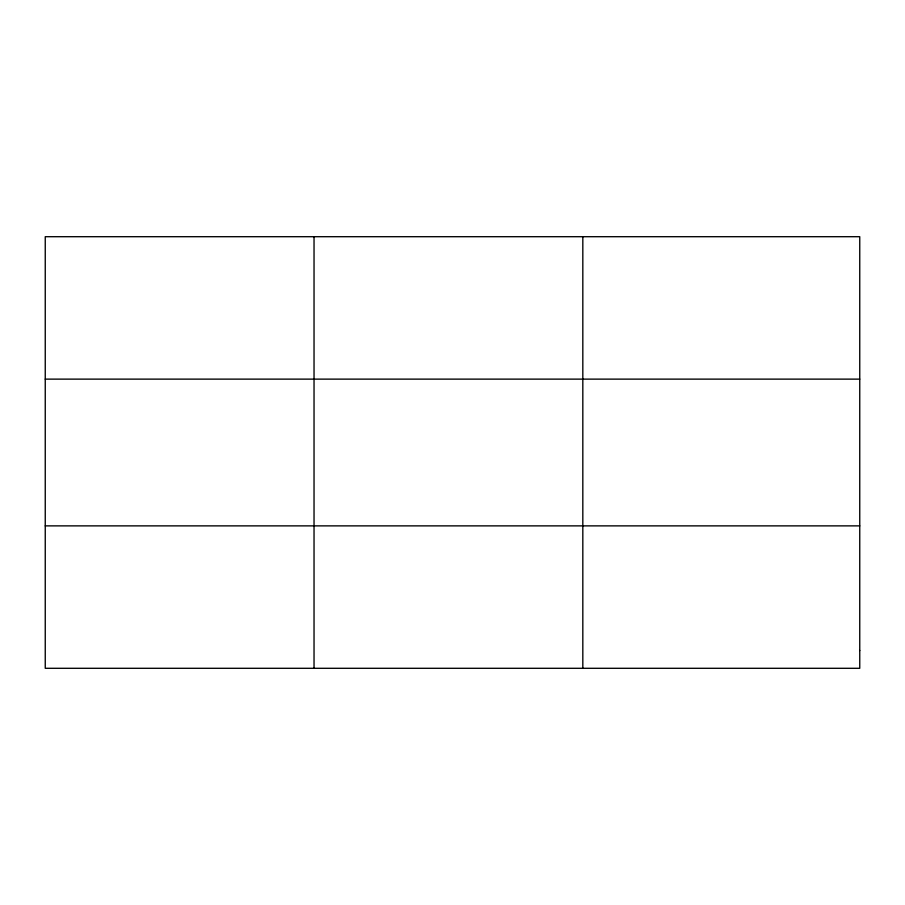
<?xml version="1.0" encoding="UTF-8"?>
<svg xmlns="http://www.w3.org/2000/svg" width="905" height="905" viewBox="0 0 905 905"><rect width="100%" height="100%" fill="white"/><g stroke="black" fill="none" stroke-linecap="round" stroke-linejoin="round"><path stroke-width="1.36" d="M314.035 668.297L314.035 236.703M582.82 668.297L582.82 236.703M45.25 379.127L859.75 379.127M45.25 525.873L859.75 525.873M859.75 650.491L859.75 668.297L45.25 668.297L45.25 236.703L859.75 236.703L859.75 650.491"/></g></svg>
